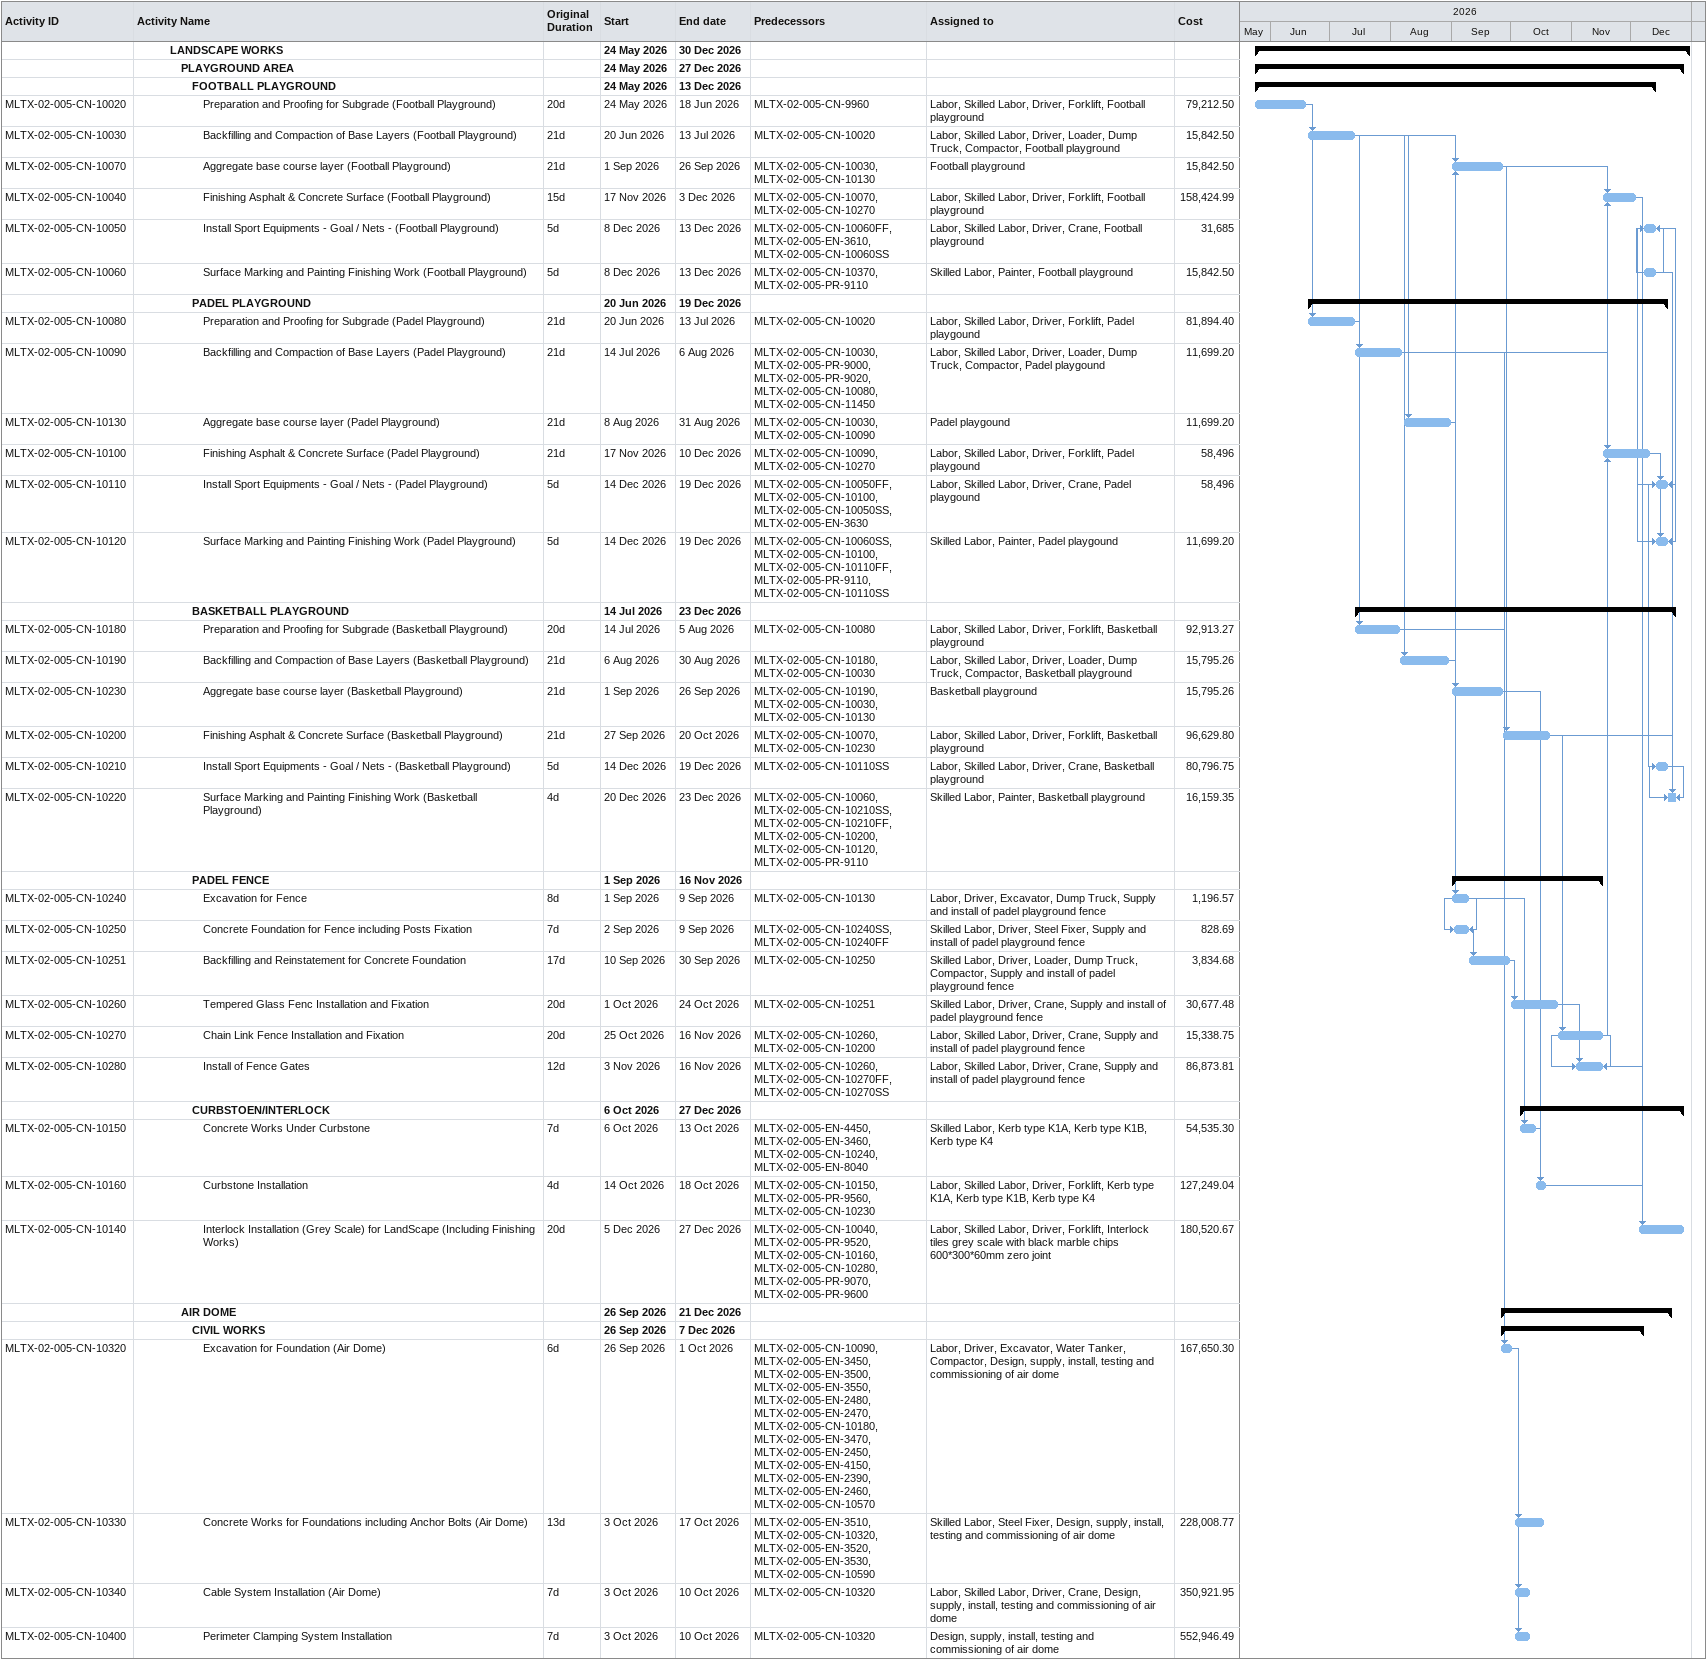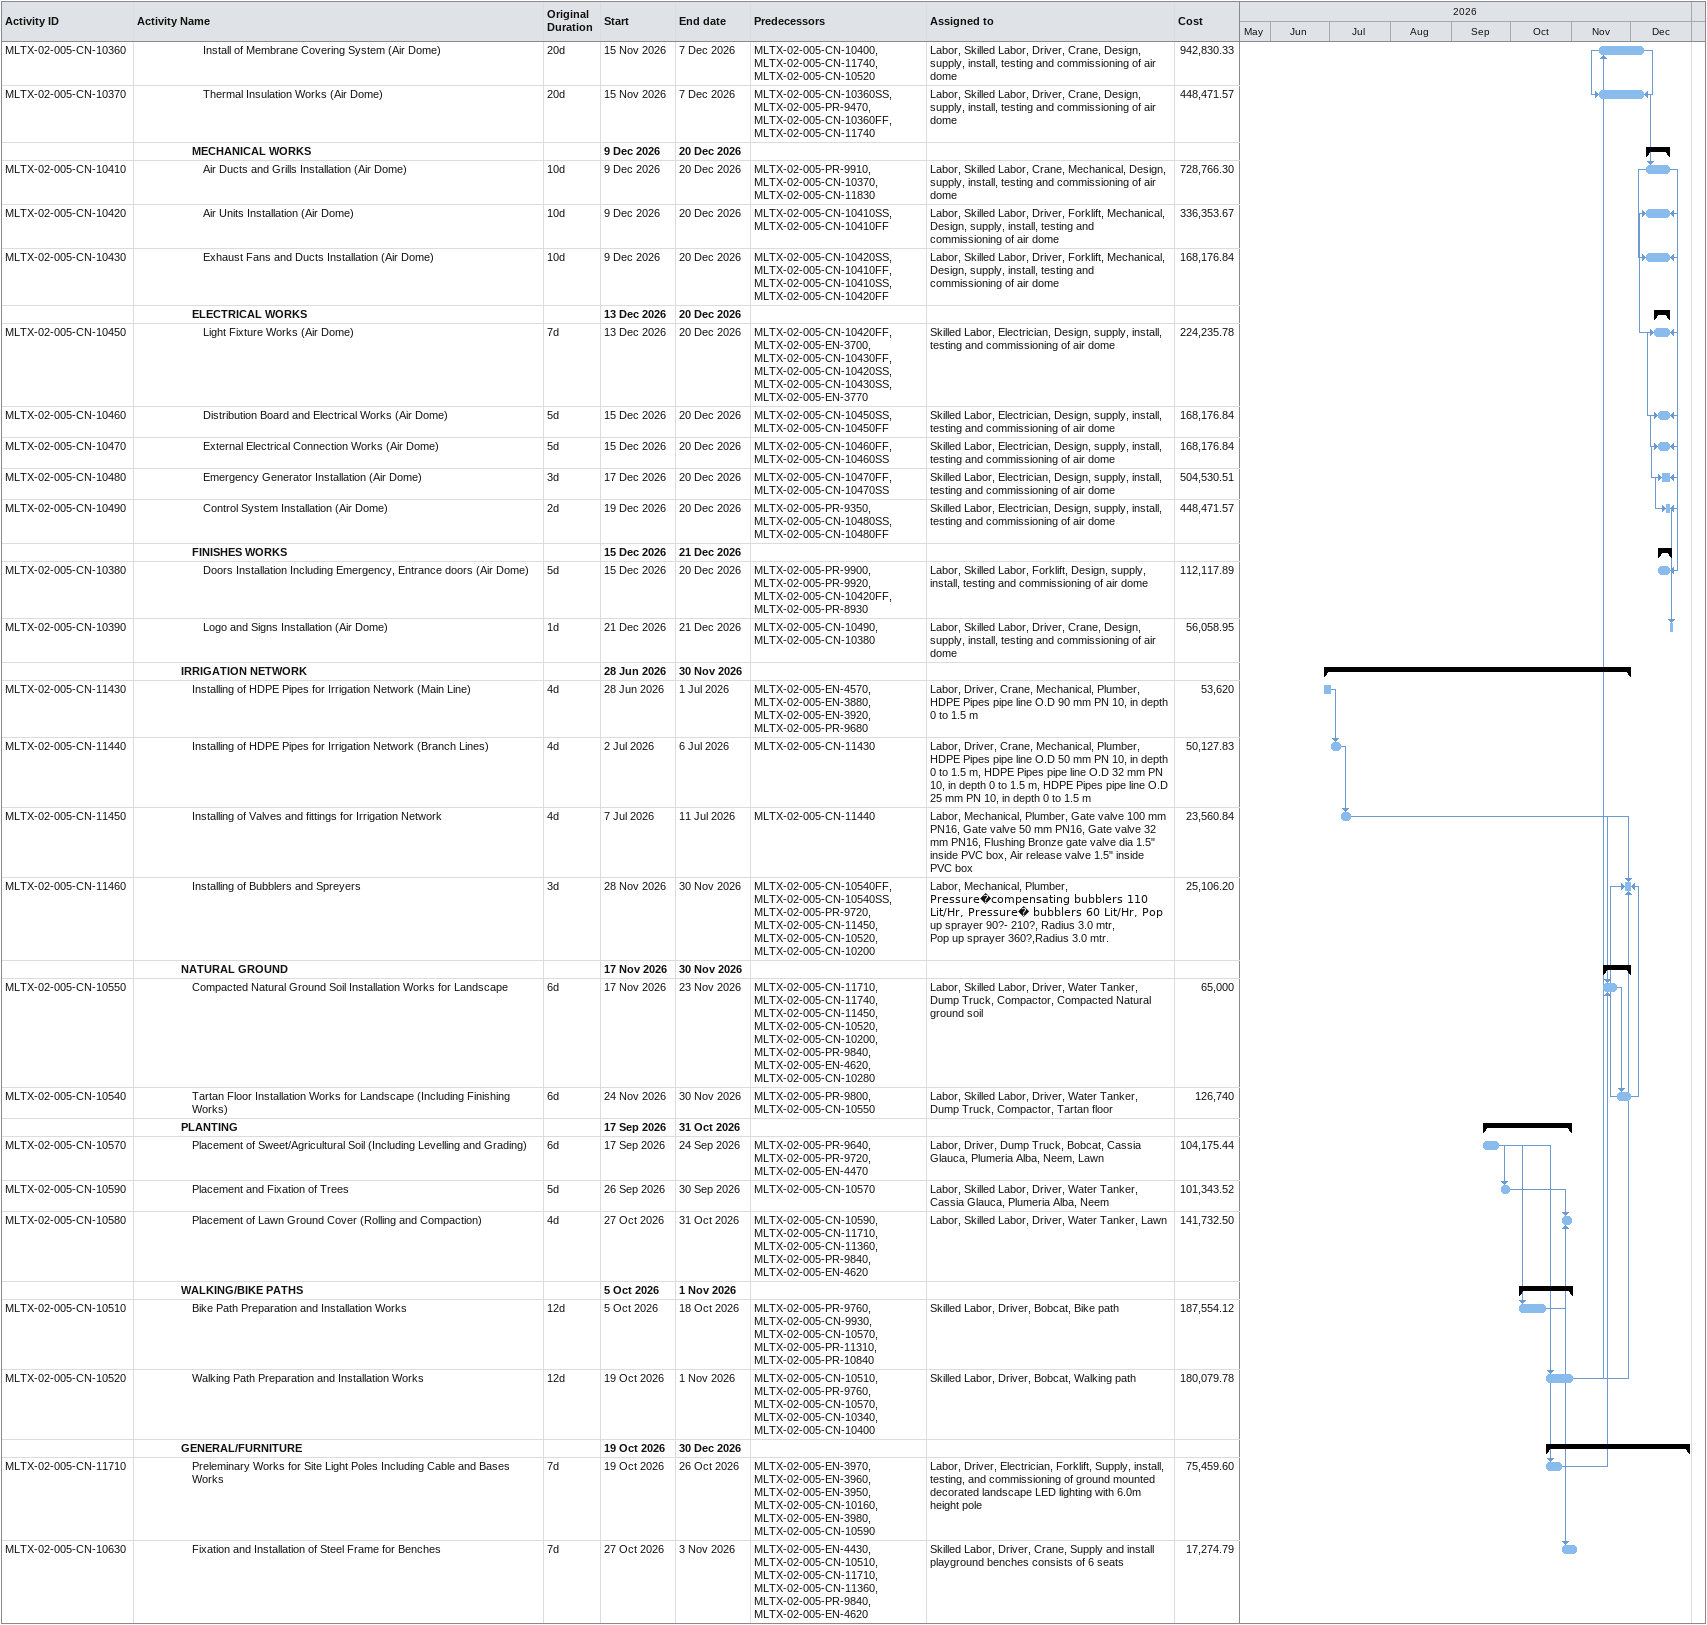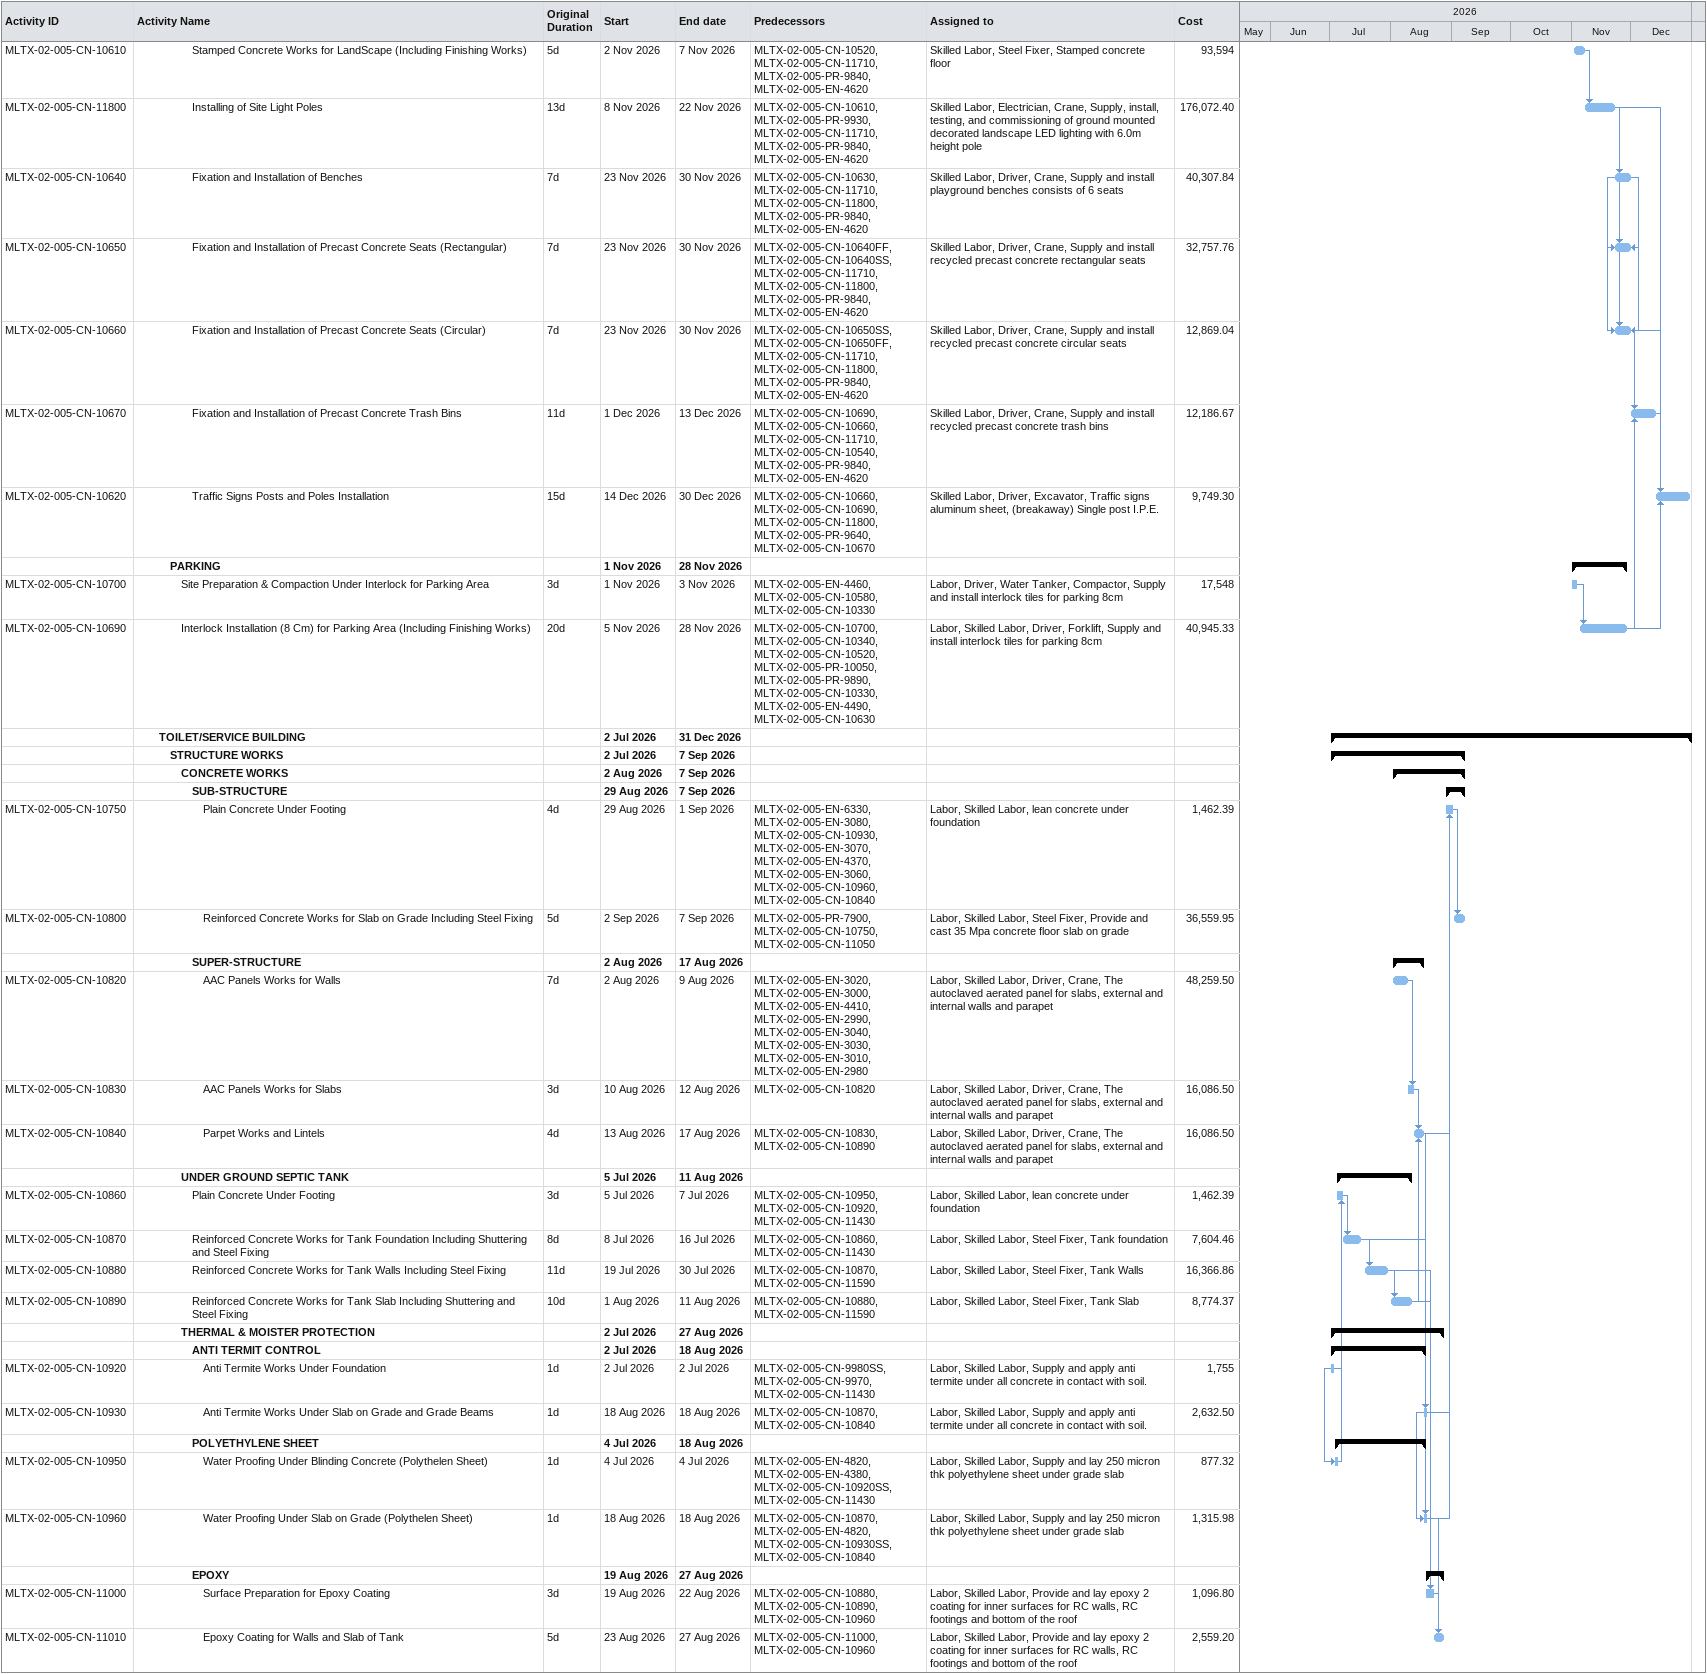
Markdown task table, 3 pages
| ID | Level | Task | Original duration | Start | Finish | Predecessors | Resources | Cost |
|---|---|---|---|---|---|---|---|---|
|  | 4 | **LANDSCAPE WORKS** |  | 2026-05-24 | 2026-12-30 |  |  |  |
|  | 5 | **PLAYGROUND AREA** |  | 2026-05-24 | 2026-12-27 |  |  |  |
|  | 6 | **FOOTBALL PLAYGROUND** |  | 2026-05-24 | 2026-12-13 |  |  |  |
| MLTX-02-005-CN-10020 | 7 | Preparation and Proofing for Subgrade (Football Playground) | 20d | 2026-05-24 | 2026-06-18 | MLTX-02-005-CN-9960 | Labor, Skilled Labor, Driver, Forklift, Football playground | 79212.50 |
| MLTX-02-005-CN-10030 | 7 | Backfilling and Compaction of Base Layers (Football Playground) | 21d | 2026-06-20 | 2026-07-13 | MLTX-02-005-CN-10020 | Labor, Skilled Labor, Driver, Loader, Dump Truck, Compactor, Football playground | 15842.50 |
| MLTX-02-005-CN-10070 | 7 | Aggregate base course layer (Football Playground) | 21d | 2026-09-01 | 2026-09-26 | MLTX-02-005-CN-10030, MLTX-02-005-CN-10130 | Football playground | 15842.50 |
| MLTX-02-005-CN-10040 | 7 | Finishing Asphalt & Concrete Surface (Football Playground) | 15d | 2026-11-17 | 2026-12-03 | MLTX-02-005-CN-10070, MLTX-02-005-CN-10270 | Labor, Skilled Labor, Driver, Forklift, Football playground | 158424.99 |
| MLTX-02-005-CN-10050 | 7 | Install Sport Equipments - Goal / Nets - (Football Playground) | 5d | 2026-12-08 | 2026-12-13 | MLTX-02-005-CN-10060FF, MLTX-02-005-EN-3610, MLTX-02-005-CN-10060SS | Labor, Skilled Labor, Driver, Crane, Football playground | 31685 |
| MLTX-02-005-CN-10060 | 7 | Surface Marking and Painting Finishing Work (Football Playground) | 5d | 2026-12-08 | 2026-12-13 | MLTX-02-005-CN-10370, MLTX-02-005-PR-9110 | Skilled Labor, Painter, Football playground | 15842.50 |
|  | 6 | **PADEL PLAYGROUND** |  | 2026-06-20 | 2026-12-19 |  |  |  |
| MLTX-02-005-CN-10080 | 7 | Preparation and Proofing for Subgrade (Padel Playground) | 21d | 2026-06-20 | 2026-07-13 | MLTX-02-005-CN-10020 | Labor, Skilled Labor, Driver, Forklift, Padel playgound | 81894.40 |
| MLTX-02-005-CN-10090 | 7 | Backfilling and Compaction of Base Layers (Padel Playground) | 21d | 2026-07-14 | 2026-08-06 | MLTX-02-005-CN-10030, MLTX-02-005-PR-9000, MLTX-02-005-PR-9020, MLTX-02-005-CN-10080, MLTX-02-005-CN-11450 | Labor, Skilled Labor, Driver, Loader, Dump Truck, Compactor, Padel playgound | 11699.20 |
| MLTX-02-005-CN-10130 | 7 | Aggregate base course layer (Padel Playground) | 21d | 2026-08-08 | 2026-08-31 | MLTX-02-005-CN-10030, MLTX-02-005-CN-10090 | Padel playgound | 11699.20 |
| MLTX-02-005-CN-10100 | 7 | Finishing Asphalt & Concrete Surface (Padel Playground) | 21d | 2026-11-17 | 2026-12-10 | MLTX-02-005-CN-10090, MLTX-02-005-CN-10270 | Labor, Skilled Labor, Driver, Forklift, Padel playgound | 58496 |
| MLTX-02-005-CN-10110 | 7 | Install Sport Equipments - Goal / Nets - (Padel Playground) | 5d | 2026-12-14 | 2026-12-19 | MLTX-02-005-CN-10050FF, MLTX-02-005-CN-10100, MLTX-02-005-CN-10050SS, MLTX-02-005-EN-3630 | Labor, Skilled Labor, Driver, Crane, Padel playgound | 58496 |
| MLTX-02-005-CN-10120 | 7 | Surface Marking and Painting Finishing Work (Padel Playground) | 5d | 2026-12-14 | 2026-12-19 | MLTX-02-005-CN-10060SS, MLTX-02-005-CN-10100, MLTX-02-005-CN-10110FF, MLTX-02-005-PR-9110, MLTX-02-005-CN-10110SS | Skilled Labor, Painter, Padel playgound | 11699.20 |
|  | 6 | **BASKETBALL PLAYGROUND** |  | 2026-07-14 | 2026-12-23 |  |  |  |
| MLTX-02-005-CN-10180 | 7 | Preparation and Proofing for Subgrade (Basketball Playground) | 20d | 2026-07-14 | 2026-08-05 | MLTX-02-005-CN-10080 | Labor, Skilled Labor, Driver, Forklift, Basketball playground | 92913.27 |
| MLTX-02-005-CN-10190 | 7 | Backfilling and Compaction of Base Layers (Basketball Playground) | 21d | 2026-08-06 | 2026-08-30 | MLTX-02-005-CN-10180, MLTX-02-005-CN-10030 | Labor, Skilled Labor, Driver, Loader, Dump Truck, Compactor, Basketball playground | 15795.26 |
| MLTX-02-005-CN-10230 | 7 | Aggregate base course layer (Basketball Playground) | 21d | 2026-09-01 | 2026-09-26 | MLTX-02-005-CN-10190, MLTX-02-005-CN-10030, MLTX-02-005-CN-10130 | Basketball playground | 15795.26 |
| MLTX-02-005-CN-10200 | 7 | Finishing Asphalt & Concrete Surface (Basketball Playground) | 21d | 2026-09-27 | 2026-10-20 | MLTX-02-005-CN-10070, MLTX-02-005-CN-10230 | Labor, Skilled Labor, Driver, Forklift, Basketball playground | 96629.80 |
| MLTX-02-005-CN-10210 | 7 | Install Sport Equipments - Goal / Nets - (Basketball Playground) | 5d | 2026-12-14 | 2026-12-19 | MLTX-02-005-CN-10110SS | Labor, Skilled Labor, Driver, Crane, Basketball playground | 80796.75 |
| MLTX-02-005-CN-10220 | 7 | Surface Marking and Painting Finishing Work (Basketball Playground) | 4d | 2026-12-20 | 2026-12-23 | MLTX-02-005-CN-10060, MLTX-02-005-CN-10210SS, MLTX-02-005-CN-10210FF, MLTX-02-005-CN-10200, MLTX-02-005-CN-10120, MLTX-02-005-PR-9110 | Skilled Labor, Painter, Basketball playground | 16159.35 |
|  | 6 | **PADEL FENCE** |  | 2026-09-01 | 2026-11-16 |  |  |  |
| MLTX-02-005-CN-10240 | 7 | Excavation for Fence | 8d | 2026-09-01 | 2026-09-09 | MLTX-02-005-CN-10130 | Labor, Driver, Excavator, Dump Truck, Supply and install of padel playground fence | 1196.57 |
| MLTX-02-005-CN-10250 | 7 | Concrete Foundation for Fence including Posts Fixation | 7d | 2026-09-02 | 2026-09-09 | MLTX-02-005-CN-10240SS, MLTX-02-005-CN-10240FF | Skilled Labor, Driver, Steel Fixer, Supply and install of padel playground fence | 828.69 |
| MLTX-02-005-CN-10251 | 7 | Backfilling and Reinstatement for Concrete Foundation | 17d | 2026-09-10 | 2026-09-30 | MLTX-02-005-CN-10250 | Skilled Labor, Driver, Loader, Dump Truck, Compactor, Supply and install of padel playground fence | 3834.68 |
| MLTX-02-005-CN-10260 | 7 | Tempered Glass Fenc Installation and Fixation | 20d | 2026-10-01 | 2026-10-24 | MLTX-02-005-CN-10251 | Skilled Labor, Driver, Crane, Supply and install of padel playground fence | 30677.48 |
| MLTX-02-005-CN-10270 | 7 | Chain Link Fence Installation and Fixation | 20d | 2026-10-25 | 2026-11-16 | MLTX-02-005-CN-10260, MLTX-02-005-CN-10200 | Labor, Skilled Labor, Driver, Crane, Supply and install of padel playground fence | 15338.75 |
| MLTX-02-005-CN-10280 | 7 | Install of Fence Gates | 12d | 2026-11-03 | 2026-11-16 | MLTX-02-005-CN-10260, MLTX-02-005-CN-10270FF, MLTX-02-005-CN-10270SS | Labor, Skilled Labor, Driver, Crane, Supply and install of padel playground fence | 86873.81 |
|  | 6 | **CURBSTOEN/INTERLOCK** |  | 2026-10-06 | 2026-12-27 |  |  |  |
| MLTX-02-005-CN-10150 | 7 | Concrete Works Under Curbstone | 7d | 2026-10-06 | 2026-10-13 | MLTX-02-005-EN-4450, MLTX-02-005-EN-3460, MLTX-02-005-CN-10240, MLTX-02-005-EN-8040 | Skilled Labor, Kerb type K1A, Kerb type K1B, Kerb type K4 | 54535.30 |
| MLTX-02-005-CN-10160 | 7 | Curbstone Installation | 4d | 2026-10-14 | 2026-10-18 | MLTX-02-005-CN-10150, MLTX-02-005-PR-9560, MLTX-02-005-CN-10230 | Labor, Skilled Labor, Driver, Forklift, Kerb type K1A, Kerb type K1B, Kerb type K4 | 127249.04 |
| MLTX-02-005-CN-10140 | 7 | Interlock Installation (Grey Scale) for LandScape (Including Finishing Works) | 20d | 2026-12-05 | 2026-12-27 | MLTX-02-005-CN-10040, MLTX-02-005-PR-9520, MLTX-02-005-CN-10160, MLTX-02-005-CN-10280, MLTX-02-005-PR-9070, MLTX-02-005-PR-9600 | Labor, Skilled Labor, Driver, Forklift, Interlock tiles grey scale with black marble chips 600*300*60mm zero joint | 180520.67 |
|  | 5 | **AIR DOME** |  | 2026-09-26 | 2026-12-21 |  |  |  |
|  | 6 | **CIVIL WORKS** |  | 2026-09-26 | 2026-12-07 |  |  |  |
| MLTX-02-005-CN-10320 | 7 | Excavation for Foundation (Air Dome) | 6d | 2026-09-26 | 2026-10-01 | MLTX-02-005-CN-10090, MLTX-02-005-EN-3450, MLTX-02-005-EN-3500, MLTX-02-005-EN-3550, MLTX-02-005-EN-2480, MLTX-02-005-EN-2470, MLTX-02-005-CN-10180, MLTX-02-005-EN-3470, MLTX-02-005-EN-2450, MLTX-02-005-EN-4150, MLTX-02-005-EN-2390, MLTX-02-005-EN-2460, MLTX-02-005-CN-10570 | Labor, Driver, Excavator, Water Tanker, Compactor, Design, supply, install, testing and commissioning of air dome | 167650.30 |
| MLTX-02-005-CN-10330 | 7 | Concrete Works for Foundations including Anchor Bolts (Air Dome) | 13d | 2026-10-03 | 2026-10-17 | MLTX-02-005-EN-3510, MLTX-02-005-CN-10320, MLTX-02-005-EN-3520, MLTX-02-005-EN-3530, MLTX-02-005-CN-10590 | Skilled Labor, Steel Fixer, Design, supply, install, testing and commissioning of air dome | 228008.77 |
| MLTX-02-005-CN-10340 | 7 | Cable System Installation (Air Dome) | 7d | 2026-10-03 | 2026-10-10 | MLTX-02-005-CN-10320 | Labor, Skilled Labor, Driver, Crane, Design, supply, install, testing and commissioning of air dome | 350921.95 |
| MLTX-02-005-CN-10400 | 7 | Perimeter Clamping System Installation | 7d | 2026-10-03 | 2026-10-10 | MLTX-02-005-CN-10320 | Design, supply, install, testing and commissioning of air dome | 552946.49 |
| MLTX-02-005-CN-10360 | 7 | Install of Membrane Covering System (Air Dome) | 20d | 2026-11-15 | 2026-12-07 | MLTX-02-005-CN-10400, MLTX-02-005-CN-11740, MLTX-02-005-CN-10520 | Labor, Skilled Labor, Driver, Crane, Design, supply, install, testing and commissioning of air dome | 942830.33 |
| MLTX-02-005-CN-10370 | 7 | Thermal Insulation Works (Air Dome) | 20d | 2026-11-15 | 2026-12-07 | MLTX-02-005-CN-10360SS, MLTX-02-005-PR-9470, MLTX-02-005-CN-10360FF, MLTX-02-005-CN-11740 | Labor, Skilled Labor, Driver, Crane, Design, supply, install, testing and commissioning of air dome | 448471.57 |
|  | 6 | **MECHANICAL WORKS** |  | 2026-12-09 | 2026-12-20 |  |  |  |
| MLTX-02-005-CN-10410 | 7 | Air Ducts and Grills Installation (Air Dome) | 10d | 2026-12-09 | 2026-12-20 | MLTX-02-005-PR-9910, MLTX-02-005-CN-10370, MLTX-02-005-CN-11830 | Labor, Skilled Labor, Crane, Mechanical, Design, supply, install, testing and commissioning of air dome | 728766.30 |
| MLTX-02-005-CN-10420 | 7 | Air Units Installation (Air Dome) | 10d | 2026-12-09 | 2026-12-20 | MLTX-02-005-CN-10410SS, MLTX-02-005-CN-10410FF | Labor, Skilled Labor, Driver, Forklift, Mechanical, Design, supply, install, testing and commissioning of air dome | 336353.67 |
| MLTX-02-005-CN-10430 | 7 | Exhaust Fans and Ducts Installation (Air Dome) | 10d | 2026-12-09 | 2026-12-20 | MLTX-02-005-CN-10420SS, MLTX-02-005-CN-10410FF, MLTX-02-005-CN-10410SS, MLTX-02-005-CN-10420FF | Labor, Skilled Labor, Driver, Forklift, Mechanical, Design, supply, install, testing and commissioning of air dome | 168176.84 |
|  | 6 | **ELECTRICAL WORKS** |  | 2026-12-13 | 2026-12-20 |  |  |  |
| MLTX-02-005-CN-10450 | 7 | Light Fixture Works (Air Dome) | 7d | 2026-12-13 | 2026-12-20 | MLTX-02-005-CN-10420FF, MLTX-02-005-EN-3700, MLTX-02-005-CN-10430FF, MLTX-02-005-CN-10420SS, MLTX-02-005-CN-10430SS, MLTX-02-005-EN-3770 | Skilled Labor, Electrician, Design, supply, install, testing and commissioning of air dome | 224235.78 |
| MLTX-02-005-CN-10460 | 7 | Distribution Board and Electrical Works (Air Dome) | 5d | 2026-12-15 | 2026-12-20 | MLTX-02-005-CN-10450SS, MLTX-02-005-CN-10450FF | Skilled Labor, Electrician, Design, supply, install, testing and commissioning of air dome | 168176.84 |
| MLTX-02-005-CN-10470 | 7 | External Electrical Connection Works (Air Dome) | 5d | 2026-12-15 | 2026-12-20 | MLTX-02-005-CN-10460FF, MLTX-02-005-CN-10460SS | Skilled Labor, Electrician, Design, supply, install, testing and commissioning of air dome | 168176.84 |
| MLTX-02-005-CN-10480 | 7 | Emergency Generator Installation (Air Dome) | 3d | 2026-12-17 | 2026-12-20 | MLTX-02-005-CN-10470FF, MLTX-02-005-CN-10470SS | Skilled Labor, Electrician, Design, supply, install, testing and commissioning of air dome | 504530.51 |
| MLTX-02-005-CN-10490 | 7 | Control System Installation (Air Dome) | 2d | 2026-12-19 | 2026-12-20 | MLTX-02-005-PR-9350, MLTX-02-005-CN-10480SS, MLTX-02-005-CN-10480FF | Skilled Labor, Electrician, Design, supply, install, testing and commissioning of air dome | 448471.57 |
|  | 6 | **FINISHES WORKS** |  | 2026-12-15 | 2026-12-21 |  |  |  |
| MLTX-02-005-CN-10380 | 7 | Doors Installation Including Emergency, Entrance doors (Air Dome) | 5d | 2026-12-15 | 2026-12-20 | MLTX-02-005-PR-9900, MLTX-02-005-PR-9920, MLTX-02-005-CN-10420FF, MLTX-02-005-PR-8930 | Labor, Skilled Labor, Forklift, Design, supply, install, testing and commissioning of air dome | 112117.89 |
| MLTX-02-005-CN-10390 | 7 | Logo and Signs Installation (Air Dome) | 1d | 2026-12-21 | 2026-12-21 | MLTX-02-005-CN-10490, MLTX-02-005-CN-10380 | Labor, Skilled Labor, Driver, Crane, Design, supply, install, testing and commissioning of air dome | 56058.95 |
|  | 5 | **IRRIGATION NETWORK** |  | 2026-06-28 | 2026-11-30 |  |  |  |
| MLTX-02-005-CN-11430 | 6 | Installing of HDPE Pipes for Irrigation Network (Main Line) | 4d | 2026-06-28 | 2026-07-01 | MLTX-02-005-EN-4570, MLTX-02-005-EN-3880, MLTX-02-005-EN-3920, MLTX-02-005-PR-9680 | Labor, Driver, Crane, Mechanical, Plumber, HDPE Pipes pipe line O.D 90 mm PN 10, in depth 0 to 1.5 m | 53620 |
| MLTX-02-005-CN-11440 | 6 | Installing of HDPE Pipes for Irrigation Network (Branch Lines) | 4d | 2026-07-02 | 2026-07-06 | MLTX-02-005-CN-11430 | Labor, Driver, Crane, Mechanical, Plumber, HDPE Pipes pipe line O.D 50 mm PN 10, in depth 0 to 1.5 m, HDPE Pipes pipe line O.D 32 mm PN 10, in depth 0 to 1.5 m, HDPE Pipes pipe line O.D 25 mm PN 10, in depth 0 to 1.5 m | 50127.83 |
| MLTX-02-005-CN-11450 | 6 | Installing of Valves and fittings for Irrigation Network | 4d | 2026-07-07 | 2026-07-11 | MLTX-02-005-CN-11440 | Labor, Mechanical, Plumber, Gate valve 100 mm PN16, Gate valve 50 mm PN16, Gate valve 32 mm PN16, Flushing Bronze gate valve dia 1.5" inside PVC box, Air release valve 1.5" inside PVC box | 23560.84 |
| MLTX-02-005-CN-11460 | 6 | Installing of Bubblers and Spreyers | 3d | 2026-11-28 | 2026-11-30 | MLTX-02-005-CN-10540FF, MLTX-02-005-CN-10540SS, MLTX-02-005-PR-9720, MLTX-02-005-CN-11450, MLTX-02-005-CN-10520, MLTX-02-005-CN-10200 | Labor, Mechanical, Plumber, Pressure�compensating bubblers 110 Lit/Hr, Pressure� bubblers 60 Lit/Hr, Pop up sprayer 90?- 210?, Radius 3.0 mtr, Pop up sprayer 360?,Radius 3.0 mtr. | 25106.20 |
|  | 5 | **NATURAL GROUND** |  | 2026-11-17 | 2026-11-30 |  |  |  |
| MLTX-02-005-CN-10550 | 6 | Compacted Natural Ground Soil Installation Works for Landscape | 6d | 2026-11-17 | 2026-11-23 | MLTX-02-005-CN-11710, MLTX-02-005-CN-11740, MLTX-02-005-CN-11450, MLTX-02-005-CN-10520, MLTX-02-005-CN-10200, MLTX-02-005-PR-9840, MLTX-02-005-EN-4620, MLTX-02-005-CN-10280 | Labor, Skilled Labor, Driver, Water Tanker, Dump Truck, Compactor, Compacted Natural ground soil | 65000 |
| MLTX-02-005-CN-10540 | 6 | Tartan Floor Installation Works for Landscape (Including Finishing Works) | 6d | 2026-11-24 | 2026-11-30 | MLTX-02-005-PR-9800, MLTX-02-005-CN-10550 | Labor, Skilled Labor, Driver, Water Tanker, Dump Truck, Compactor, Tartan floor | 126740 |
|  | 5 | **PLANTING** |  | 2026-09-17 | 2026-10-31 |  |  |  |
| MLTX-02-005-CN-10570 | 6 | Placement of Sweet/Agricultural Soil (Including Levelling and Grading) | 6d | 2026-09-17 | 2026-09-24 | MLTX-02-005-PR-9640, MLTX-02-005-PR-9720, MLTX-02-005-EN-4470 | Labor, Driver, Dump Truck, Bobcat, Cassia Glauca, Plumeria Alba, Neem, Lawn | 104175.44 |
| MLTX-02-005-CN-10590 | 6 | Placement and Fixation of Trees | 5d | 2026-09-26 | 2026-09-30 | MLTX-02-005-CN-10570 | Labor, Skilled Labor, Driver, Water Tanker, Cassia Glauca, Plumeria Alba, Neem | 101343.52 |
| MLTX-02-005-CN-10580 | 6 | Placement of Lawn Ground Cover (Rolling and Compaction) | 4d | 2026-10-27 | 2026-10-31 | MLTX-02-005-CN-10590, MLTX-02-005-CN-11710, MLTX-02-005-CN-11360, MLTX-02-005-PR-9840, MLTX-02-005-EN-4620 | Labor, Skilled Labor, Driver, Water Tanker, Lawn | 141732.50 |
|  | 5 | **WALKING/BIKE PATHS** |  | 2026-10-05 | 2026-11-01 |  |  |  |
| MLTX-02-005-CN-10510 | 6 | Bike Path Preparation and Installation Works | 12d | 2026-10-05 | 2026-10-18 | MLTX-02-005-PR-9760, MLTX-02-005-CN-9930, MLTX-02-005-CN-10570, MLTX-02-005-PR-11310, MLTX-02-005-PR-10840 | Skilled Labor, Driver, Bobcat, Bike path | 187554.12 |
| MLTX-02-005-CN-10520 | 6 | Walking Path Preparation and Installation Works | 12d | 2026-10-19 | 2026-11-01 | MLTX-02-005-CN-10510, MLTX-02-005-PR-9760, MLTX-02-005-CN-10570, MLTX-02-005-CN-10340, MLTX-02-005-CN-10400 | Skilled Labor, Driver, Bobcat, Walking path | 180079.78 |
|  | 5 | **GENERAL/FURNITURE** |  | 2026-10-19 | 2026-12-30 |  |  |  |
| MLTX-02-005-CN-11710 | 6 | Preleminary Works for Site Light Poles Including Cable and Bases Works | 7d | 2026-10-19 | 2026-10-26 | MLTX-02-005-EN-3970, MLTX-02-005-EN-3960, MLTX-02-005-EN-3950, MLTX-02-005-CN-10160, MLTX-02-005-EN-3980, MLTX-02-005-CN-10590 | Labor, Driver, Electrician, Forklift, Supply, install, testing, and commissioning of ground mounted decorated landscape LED lighting with 6.0m height pole | 75459.60 |
| MLTX-02-005-CN-10630 | 6 | Fixation and Installation of Steel Frame for Benches | 7d | 2026-10-27 | 2026-11-03 | MLTX-02-005-EN-4430, MLTX-02-005-CN-10510, MLTX-02-005-CN-11710, MLTX-02-005-CN-11360, MLTX-02-005-PR-9840, MLTX-02-005-EN-4620 | Skilled Labor, Driver, Crane, Supply and install playground benches consists of 6 seats | 17274.79 |
| MLTX-02-005-CN-10610 | 6 | Stamped Concrete Works for LandScape (Including Finishing Works) | 5d | 2026-11-02 | 2026-11-07 | MLTX-02-005-CN-10520, MLTX-02-005-CN-11710, MLTX-02-005-PR-9840, MLTX-02-005-EN-4620 | Skilled Labor, Steel Fixer, Stamped concrete floor | 93594 |
| MLTX-02-005-CN-11800 | 6 | Installing of Site Light Poles | 13d | 2026-11-08 | 2026-11-22 | MLTX-02-005-CN-10610, MLTX-02-005-PR-9930, MLTX-02-005-CN-11710, MLTX-02-005-PR-9840, MLTX-02-005-EN-4620 | Skilled Labor, Electrician, Crane, Supply, install, testing, and commissioning of ground mounted decorated landscape LED lighting with 6.0m height pole | 176072.40 |
| MLTX-02-005-CN-10640 | 6 | Fixation and Installation of Benches | 7d | 2026-11-23 | 2026-11-30 | MLTX-02-005-CN-10630, MLTX-02-005-CN-11710, MLTX-02-005-CN-11800, MLTX-02-005-PR-9840, MLTX-02-005-EN-4620 | Skilled Labor, Driver, Crane, Supply and install playground benches consists of 6 seats | 40307.84 |
| MLTX-02-005-CN-10650 | 6 | Fixation and Installation of Precast Concrete Seats (Rectangular) | 7d | 2026-11-23 | 2026-11-30 | MLTX-02-005-CN-10640FF, MLTX-02-005-CN-10640SS, MLTX-02-005-CN-11710, MLTX-02-005-CN-11800, MLTX-02-005-PR-9840, MLTX-02-005-EN-4620 | Skilled Labor, Driver, Crane, Supply and install recycled precast concrete rectangular seats | 32757.76 |
| MLTX-02-005-CN-10660 | 6 | Fixation and Installation of Precast Concrete Seats (Circular) | 7d | 2026-11-23 | 2026-11-30 | MLTX-02-005-CN-10650SS, MLTX-02-005-CN-10650FF, MLTX-02-005-CN-11710, MLTX-02-005-CN-11800, MLTX-02-005-PR-9840, MLTX-02-005-EN-4620 | Skilled Labor, Driver, Crane, Supply and install recycled precast concrete circular seats | 12869.04 |
| MLTX-02-005-CN-10670 | 6 | Fixation and Installation of Precast Concrete Trash Bins | 11d | 2026-12-01 | 2026-12-13 | MLTX-02-005-CN-10690, MLTX-02-005-CN-10660, MLTX-02-005-CN-11710, MLTX-02-005-CN-10540, MLTX-02-005-PR-9840, MLTX-02-005-EN-4620 | Skilled Labor, Driver, Crane, Supply and install recycled precast concrete trash bins | 12186.67 |
| MLTX-02-005-CN-10620 | 6 | Traffic Signs Posts and Poles Installation | 15d | 2026-12-14 | 2026-12-30 | MLTX-02-005-CN-10660, MLTX-02-005-CN-10690, MLTX-02-005-CN-11800, MLTX-02-005-PR-9640, MLTX-02-005-CN-10670 | Skilled Labor, Driver, Excavator, Traffic signs aluminum sheet, (breakaway) Single post I.P.E. | 9749.30 |
|  | 4 | **PARKING** |  | 2026-11-01 | 2026-11-28 |  |  |  |
| MLTX-02-005-CN-10700 | 5 | Site Preparation & Compaction Under Interlock for Parking Area | 3d | 2026-11-01 | 2026-11-03 | MLTX-02-005-EN-4460, MLTX-02-005-CN-10580, MLTX-02-005-CN-10330 | Labor, Driver, Water Tanker, Compactor, Supply and install interlock tiles for parking 8cm | 17548 |
| MLTX-02-005-CN-10690 | 5 | Interlock Installation (8 Cm) for Parking Area (Including Finishing Works) | 20d | 2026-11-05 | 2026-11-28 | MLTX-02-005-CN-10700, MLTX-02-005-CN-10340, MLTX-02-005-CN-10520, MLTX-02-005-PR-10050, MLTX-02-005-PR-9890, MLTX-02-005-CN-10330, MLTX-02-005-EN-4490, MLTX-02-005-CN-10630 | Labor, Skilled Labor, Driver, Forklift, Supply and install interlock tiles for parking 8cm | 40945.33 |
|  | 3 | **TOILET/SERVICE BUILDING** |  | 2026-07-02 | 2026-12-31 |  |  |  |
|  | 4 | **STRUCTURE WORKS** |  | 2026-07-02 | 2026-09-07 |  |  |  |
|  | 5 | **CONCRETE WORKS** |  | 2026-08-02 | 2026-09-07 |  |  |  |
|  | 6 | **SUB-STRUCTURE** |  | 2026-08-29 | 2026-09-07 |  |  |  |
| MLTX-02-005-CN-10750 | 7 | Plain Concrete Under Footing | 4d | 2026-08-29 | 2026-09-01 | MLTX-02-005-EN-6330, MLTX-02-005-EN-3080, MLTX-02-005-CN-10930, MLTX-02-005-EN-3070, MLTX-02-005-EN-4370, MLTX-02-005-EN-3060, MLTX-02-005-CN-10960, MLTX-02-005-CN-10840 | Labor, Skilled Labor, lean concrete under foundation | 1462.39 |
| MLTX-02-005-CN-10800 | 7 | Reinforced Concrete Works for Slab on Grade Including Steel Fixing | 5d | 2026-09-02 | 2026-09-07 | MLTX-02-005-PR-7900, MLTX-02-005-CN-10750, MLTX-02-005-CN-11050 | Labor, Skilled Labor, Steel Fixer, Provide and cast 35 Mpa concrete floor slab on grade | 36559.95 |
|  | 6 | **SUPER-STRUCTURE** |  | 2026-08-02 | 2026-08-17 |  |  |  |
| MLTX-02-005-CN-10820 | 7 | AAC Panels Works for Walls | 7d | 2026-08-02 | 2026-08-09 | MLTX-02-005-EN-3020, MLTX-02-005-EN-3000, MLTX-02-005-EN-4410, MLTX-02-005-EN-2990, MLTX-02-005-EN-3040, MLTX-02-005-EN-3030, MLTX-02-005-EN-3010, MLTX-02-005-EN-2980 | Labor, Skilled Labor, Driver, Crane, The autoclaved aerated panel for slabs, external and internal walls and parapet | 48259.50 |
| MLTX-02-005-CN-10830 | 7 | AAC Panels Works for Slabs | 3d | 2026-08-10 | 2026-08-12 | MLTX-02-005-CN-10820 | Labor, Skilled Labor, Driver, Crane, The autoclaved aerated panel for slabs, external and internal walls and parapet | 16086.50 |
| MLTX-02-005-CN-10840 | 7 | Parpet Works and Lintels | 4d | 2026-08-13 | 2026-08-17 | MLTX-02-005-CN-10830, MLTX-02-005-CN-10890 | Labor, Skilled Labor, Driver, Crane, The autoclaved aerated panel for slabs, external and internal walls and parapet | 16086.50 |
|  | 5 | **UNDER GROUND SEPTIC TANK** |  | 2026-07-05 | 2026-08-11 |  |  |  |
| MLTX-02-005-CN-10860 | 6 | Plain Concrete Under Footing | 3d | 2026-07-05 | 2026-07-07 | MLTX-02-005-CN-10950, MLTX-02-005-CN-10920, MLTX-02-005-CN-11430 | Labor, Skilled Labor, lean concrete under foundation | 1462.39 |
| MLTX-02-005-CN-10870 | 6 | Reinforced Concrete Works for Tank Foundation Including Shuttering and Steel Fixing | 8d | 2026-07-08 | 2026-07-16 | MLTX-02-005-CN-10860, MLTX-02-005-CN-11430 | Labor, Skilled Labor, Steel Fixer, Tank foundation | 7604.46 |
| MLTX-02-005-CN-10880 | 6 | Reinforced Concrete Works for Tank Walls Including Steel Fixing | 11d | 2026-07-19 | 2026-07-30 | MLTX-02-005-CN-10870, MLTX-02-005-CN-11590 | Labor, Skilled Labor, Steel Fixer, Tank Walls | 16366.86 |
| MLTX-02-005-CN-10890 | 6 | Reinforced Concrete Works for Tank Slab Including Shuttering and Steel Fixing | 10d | 2026-08-01 | 2026-08-11 | MLTX-02-005-CN-10880, MLTX-02-005-CN-11590 | Labor, Skilled Labor, Steel Fixer, Tank Slab | 8774.37 |
|  | 5 | **THERMAL & MOISTER PROTECTION** |  | 2026-07-02 | 2026-08-27 |  |  |  |
|  | 6 | **ANTI TERMIT CONTROL** |  | 2026-07-02 | 2026-08-18 |  |  |  |
| MLTX-02-005-CN-10920 | 7 | Anti Termite Works Under Foundation | 1d | 2026-07-02 | 2026-07-02 | MLTX-02-005-CN-9980SS, MLTX-02-005-CN-9970, MLTX-02-005-CN-11430 | Labor, Skilled Labor, Supply and apply anti termite under all concrete in contact with soil. | 1755 |
| MLTX-02-005-CN-10930 | 7 | Anti Termite Works Under Slab on Grade and Grade Beams | 1d | 2026-08-18 | 2026-08-18 | MLTX-02-005-CN-10870, MLTX-02-005-CN-10840 | Labor, Skilled Labor, Supply and apply anti termite under all concrete in contact with soil. | 2632.50 |
|  | 6 | **POLYETHYLENE SHEET** |  | 2026-07-04 | 2026-08-18 |  |  |  |
| MLTX-02-005-CN-10950 | 7 | Water Proofing Under Blinding Concrete (Polythelen Sheet) | 1d | 2026-07-04 | 2026-07-04 | MLTX-02-005-EN-4820, MLTX-02-005-EN-4380, MLTX-02-005-CN-10920SS, MLTX-02-005-CN-11430 | Labor, Skilled Labor, Supply and lay 250 micron thk polyethylene sheet under grade slab | 877.32 |
| MLTX-02-005-CN-10960 | 7 | Water Proofing Under Slab on Grade (Polythelen Sheet) | 1d | 2026-08-18 | 2026-08-18 | MLTX-02-005-CN-10870, MLTX-02-005-EN-4820, MLTX-02-005-CN-10930SS, MLTX-02-005-CN-10840 | Labor, Skilled Labor, Supply and lay 250 micron thk polyethylene sheet under grade slab | 1315.98 |
|  | 6 | **EPOXY** |  | 2026-08-19 | 2026-08-27 |  |  |  |
| MLTX-02-005-CN-11000 | 7 | Surface Preparation for Epoxy Coating | 3d | 2026-08-19 | 2026-08-22 | MLTX-02-005-CN-10880, MLTX-02-005-CN-10890, MLTX-02-005-CN-10960 | Labor, Skilled Labor, Provide and lay epoxy 2 coating for inner surfaces for RC walls, RC footings and bottom of the roof | 1096.80 |
| MLTX-02-005-CN-11010 | 7 | Epoxy Coating for Walls and Slab of Tank | 5d | 2026-08-23 | 2026-08-27 | MLTX-02-005-CN-11000, MLTX-02-005-CN-10960 | Labor, Skilled Labor, Provide and lay epoxy 2 coating for inner surfaces for RC walls, RC footings and bottom of the roof | 2559.20 |
